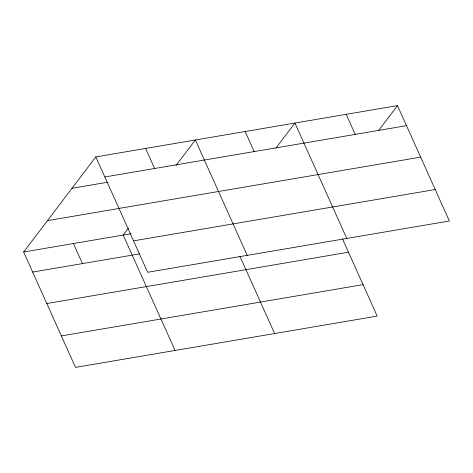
<?xml version="1.0" encoding="UTF-8"?>
<svg xmlns="http://www.w3.org/2000/svg" width="473" height="473" viewBox="0 0 473 473"><rect width="100%" height="100%" fill="white"/><g stroke="black" fill="none" stroke-linecap="round" stroke-linejoin="round"><path stroke-width="0.71" d="M342.464 238.835L377.188 316.094L75.509 367.391L23.65 252.003L95.812 156.906L397.491 105.609L449.35 220.997L147.671 272.294L95.812 156.906M128.496 228.104L123.205 235.075L175.063 350.463M175.962 165.55L195.367 139.978L247.225 255.367M275.96 148.037L294.921 123.051L346.78 238.439M378.53 130.601L397.491 105.609M104.829 176.967L406.508 125.67M72.002 188.289L107.347 182.276M118.965 208.427L420.645 157.131M47.466 220.625L119.604 208.357M23.65 252.003L131.139 233.727M133.534 240.84L435.213 189.537M32.667 272.064L139.434 253.912M46.803 303.524L348.483 252.221M61.372 335.931L363.045 284.634M346.206 114.33L355.223 134.391M245.144 131.518L254.161 151.579M239.894 256.277L274.612 333.536M145.589 148.445L154.606 168.506M73.427 243.542L82.444 263.603"/></g></svg>
